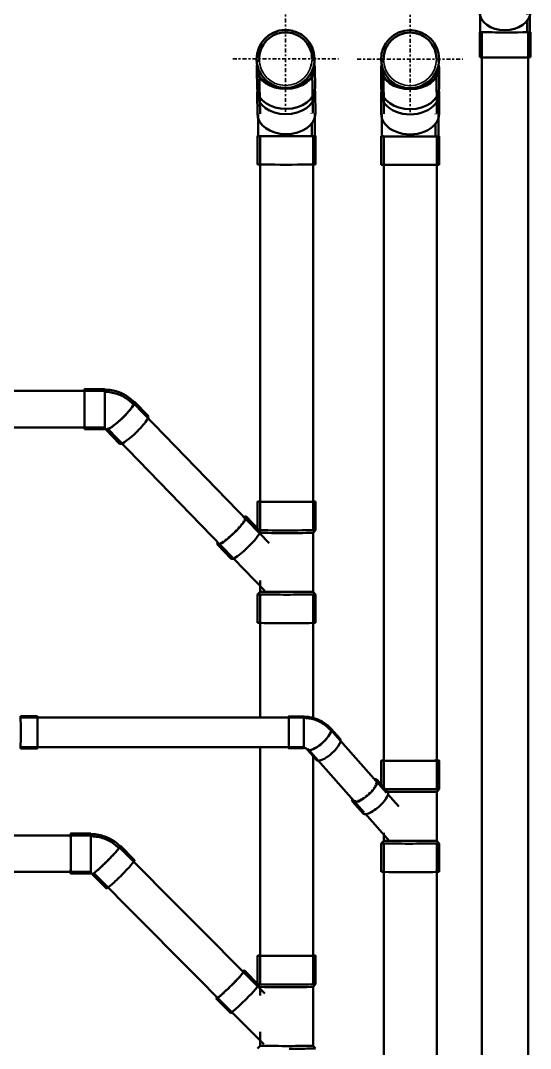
# Model space of a CAD drawing. Header units: millimetres. Extents: x -108050 to 96605, y 58136 to 140997.
# Drawn here: x 17185 to 18728, y 117904 to 121011 of the extents above; entities that cross this region are included whole.
import ezdxf

# ---------------------------------------------------------------- set-up
doc = ezdxf.new("R2010")
doc.units = ezdxf.units.MM
doc.linetypes.add('Center', pattern=[29.999999, 12, -6, 6, -6])
doc.layers.add('P-PIPE', color=3, linetype='Continuous', lineweight=50)
doc.layers.add('P-PIPE-CNTR', color=3, linetype='Center', lineweight=35)

# ---------------------------------------------------------------- blocks, each defined once
blk = doc.blocks.new('DSC_uPVC_Elbow_TienPhong - Standard-2073792-HẦM')
at = {"layer": 'P-PIPE'}
for p, q in [((17439.7, 119896.9), (17378.7, 119896.9)), ((17571.4, 119816), (17529.6, 119859.1)), ((17378.7, 119776.3), (17439.7, 119776.3)), ((17443.1, 119775), (17485, 119732))]:
    blk.add_line(p, q, dxfattribs=at)
at = {"layer": 'P-PIPE', "flags": 128}
for points in [[(17528.6, 119858.2), (17525.1, 119861.6), (17521.5, 119864.9), (17517.7, 119868.1), (17513.9, 119871.1), (17509.9, 119873.9), (17505.8, 119876.6), (17501.6, 119879.1), (17497.3, 119881.5), (17493, 119883.6), (17488.5, 119885.6), (17484, 119887.5), (17479.4, 119889.1), (17474.7, 119890.6), (17470, 119891.8), (17465.3, 119892.9), (17460.5, 119893.8), (17455.7, 119894.6), (17450.8, 119895.1), (17446, 119895.4), (17441.1, 119895.6), (17439.7, 119895.6)], [(17523.9, 119853.6), (17520.6, 119856.8), (17517.1, 119860), (17513.6, 119862.9), (17509.9, 119865.8), (17506.2, 119868.5), (17502.3, 119871), (17498.3, 119873.4), (17494.3, 119875.6), (17490.1, 119877.7), (17485.9, 119879.5), (17481.6, 119881.3), (17477.3, 119882.8), (17472.9, 119884.2), (17468.4, 119885.4), (17463.9, 119886.4), (17459.4, 119887.3), (17454.8, 119888), (17450.2, 119888.5), (17445.6, 119888.8), (17441, 119888.9), (17439.7, 119889)], [(17439.7, 119777.6), (17440, 119777.6), (17440.2, 119777.6), (17440.5, 119777.6), (17440.8, 119777.5), (17441, 119777.5), (17441.3, 119777.4), (17441.6, 119777.4), (17441.8, 119777.3), (17442, 119777.2), (17442.3, 119777.1), (17442.5, 119777), (17442.7, 119776.9), (17442.9, 119776.8), (17443.1, 119776.7), (17443.3, 119776.6), (17443.4, 119776.5), (17443.6, 119776.4), (17443.7, 119776.2), (17443.9, 119776.1), (17444, 119776), (17444, 119776)]]:
    blk.add_lwpolyline(points, dxfattribs=at)
at = {"layer": 'P-PIPE'}
for centre, major_axis, ratio, start_param, end_param in [((17378.7, 119836.6), (0, 60.3), 0.01, 4.482598, 6.686617), ((17378.7, 119836.6), (0, 55), 0.01, 6.053394, 6.283185), ((17439.7, 119836.6), (0, 60.3), 0.01, 4.482598, 6.315193), ((17378.7, 119836.6), (0, 55), 0.01, 5.791595, 5.90658), ((17378.7, 119836.6), (0, 55), 0.01, 5.500924, 5.644781), ((17378.7, 119836.6), (0, 55), 0.01, 5.237773, 5.382982), ((17486.3, 119817.1), (43.2, 42), 0.172083, 4.559991, 6.525411), ((17378.7, 119836.6), (0, 55), 0.01, 4.974915, 5.121182), ((17378.7, 119836.6), (0, 55), 0.01, 4.744397, 4.859383), ((17378.7, 119836.6), (0, 55), 0.01, 4.482598, 4.597583), ((17486.3, 119817.1), (42.3, 41.1), 0.172083, 3.141593, 6.130788), ((17486.3, 119817.1), (42.3, 41.1), 0.172083, 6.130788, 6.479854), ((17378.7, 119836.6), (0, 60.3), 0.01, 3.173601, 4.482598), ((17378.7, 119836.6), (0, 55), 0.01, 3.958999, 4.073985), ((17378.7, 119836.6), (0, 55), 0.01, 4.220798, 4.335784), ((17439.7, 119836.6), (0, 60.3), 0.01, 3.173601, 4.482598), ((17486.3, 119817.1), (43.2, 42), 0.172083, 2.989195, 4.559991), ((17528.2, 119774), (43.2, 42), 0.172083, 4.559991, 6.392587), ((17378.7, 119836.6), (0, 60.3), 0.01, 2.736736, 3.141593), ((17378.7, 119836.6), (0, 55), 0.01, 3.4354, 3.550386), ((17378.7, 119836.6), (0, 55), 0.01, 3.6972, 3.812185), ((17528.2, 119774), (43.2, 42), 0.172083, 3.141593, 4.559991)]:
    blk.add_ellipse(centre, major_axis=major_axis, ratio=ratio, start_param=start_param, end_param=end_param, dxfattribs=at)
blk = doc.blocks.new('DSC_uPVC_Elbow_TienPhong - Standard-2073794-HẦM')
at = {"layer": 'P-PIPE'}
for p, q in [((17397.7, 118553.3), (17336.7, 118553.3)), ((17530.5, 118472.9), (17487.5, 118516)), ((17336.7, 118432.7), (17397.7, 118432.7)), ((17402.1, 118430.9), (17445, 118387.8))]:
    blk.add_line(p, q, dxfattribs=at)
at = {"layer": 'P-PIPE', "flags": 128}
for points in [[(17486.6, 118515.1), (17483, 118518.5), (17479.2, 118521.9), (17475.3, 118525.1), (17471.3, 118528.1), (17467.2, 118530.9), (17463, 118533.6), (17458.7, 118536.2), (17454.2, 118538.5), (17449.7, 118540.7), (17445.1, 118542.6), (17440.5, 118544.4), (17435.7, 118546.1), (17430.9, 118547.5), (17426, 118548.7), (17421.1, 118549.7), (17416.2, 118550.6), (17411.2, 118551.2), (17406.3, 118551.7), (17401.2, 118551.9), (17397.7, 118552)], [(17481.9, 118510.4), (17478.5, 118513.7), (17474.9, 118516.8), (17471.2, 118519.9), (17467.5, 118522.7), (17463.6, 118525.4), (17459.6, 118528), (17455.5, 118530.4), (17451.3, 118532.6), (17447, 118534.6), (17442.6, 118536.5), (17438.2, 118538.2), (17433.7, 118539.7), (17429.2, 118541.1), (17424.6, 118542.3), (17419.9, 118543.2), (17415.2, 118544), (17410.5, 118544.6), (17405.8, 118545.1), (17401.1, 118545.3), (17397.7, 118545.3)], [(17397.7, 118434), (17398, 118434), (17398.3, 118434), (17398.6, 118434), (17398.9, 118433.9), (17399.2, 118433.9), (17399.5, 118433.8), (17399.8, 118433.7), (17400.1, 118433.6), (17400.4, 118433.5), (17400.6, 118433.4), (17400.9, 118433.3), (17401.2, 118433.2), (17401.5, 118433), (17401.7, 118432.9), (17402, 118432.7), (17402.2, 118432.5), (17402.4, 118432.3), (17402.7, 118432.2), (17402.9, 118432), (17403, 118431.8)]]:
    blk.add_lwpolyline(points, dxfattribs=at)
at = {"layer": 'P-PIPE'}
for centre, major_axis, ratio, start_param, end_param in [((17336.7, 118493), (0, 60.3), 0.01, 4.627505, 6.702478), ((17336.7, 118493), (0, 55), 0.01, 6.055569, 6.283185), ((17336.7, 118493), (0, 55), 0.01, 5.847827, 5.936502), ((17336.7, 118493), (0, 55), 0.01, 5.586028, 5.674703), ((17336.7, 118493), (0, 55), 0.01, 5.324228, 5.455621), ((17397.7, 118493), (0, 60.3), 0.01, 4.627505, 6.283185), ((17336.7, 118493), (0, 55), 0.01, 5.062429, 5.193822), ((17336.7, 118493), (0, 55), 0.01, 4.800629, 4.932022), ((17444.8, 118473.4), (41.8, 41.6), 0.067183, 4.485047, 6.230376), ((17444.8, 118473.4), (42.7, 42.6), 0.067183, 4.65958, 6.492176), ((17336.7, 118493), (0, 60.3), 0.01, 2.730896, 4.627505), ((17336.7, 118493), (0, 55), 0.01, 4.103906, 4.146624), ((17336.7, 118493), (0, 55), 0.01, 4.627505, 4.670223), ((17336.7, 118493), (0, 55), 0.01, 4.53883, 4.627505), ((17336.7, 118493), (0, 55), 0.01, 4.277031, 4.408423), ((17397.7, 118493), (0, 60.3), 0.01, 3.056709, 4.627505), ((17444.8, 118473.4), (42.7, 42.6), 0.067183, 2.976516, 4.65958), ((17487.8, 118430.3), (42.7, 42.6), 0.067183, 4.65958, 6.283185), ((17336.7, 118493), (0, 55), 0.01, 3.141593, 3.318508), ((17336.7, 118493), (0, 55), 0.01, 3.491632, 3.653337), ((17336.7, 118493), (0, 55), 0.01, 3.753432, 3.884825), ((17336.7, 118493), (0, 55), 0.01, 4.015231, 4.091421), ((17444.8, 118473.4), (41.8, 41.6), 0.067183, 3.088783, 4.477466), ((17487.8, 118430.3), (42.7, 42.6), 0.067183, 3.088783, 4.65958)]:
    blk.add_ellipse(centre, major_axis=major_axis, ratio=ratio, start_param=start_param, end_param=end_param, dxfattribs=at)
blk = doc.blocks.new('DSC_uPVC_Elbow_TienPhong - Standard-2073796-HẦM')
at = {"layer": 'P-PIPE'}
for p, q in [((18041.7, 118907.6), (17996.7, 118907.6)), ((18152.1, 118839.7), (18124, 118871.4)), ((17996.7, 118811.6), (18041.7, 118811.6)), ((18052.2, 118807.7), (18080.3, 118775.9))]:
    blk.add_line(p, q, dxfattribs=at)
at = {"layer": 'P-PIPE', "flags": 128}
for points in [[(18123.4, 118870.9), (18120.6, 118874), (18117.6, 118876.9), (18114.6, 118879.7), (18111.4, 118882.4), (18108.1, 118885), (18104.8, 118887.4), (18101.3, 118889.7), (18097.8, 118891.9), (18094.2, 118893.9), (18090.5, 118895.8), (18086.7, 118897.5), (18082.9, 118899.1), (18079.1, 118900.5), (18075.2, 118901.8), (18071.2, 118903), (18067.2, 118904), (18063.2, 118904.8), (18059.2, 118905.5), (18055.1, 118906.1), (18051, 118906.5), (18046.9, 118906.8), (18042.8, 118906.9), (18041.7, 118906.9)], [(18120.6, 118868.4), (18117.9, 118871.4), (18115, 118874.2), (18112.1, 118876.9), (18109, 118879.5), (18105.9, 118882), (18102.6, 118884.3), (18099.3, 118886.6), (18095.9, 118888.6), (18092.4, 118890.6), (18088.8, 118892.4), (18085.2, 118894.1), (18081.5, 118895.6), (18077.8, 118897), (18074, 118898.2), (18070.2, 118899.4), (18066.4, 118900.3), (18062.5, 118901.2), (18058.6, 118901.8), (18054.6, 118902.4), (18050.7, 118902.8), (18046.7, 118903), (18042.8, 118903.1), (18041.7, 118903.1)], [(18041.7, 118812.4), (18042.4, 118812.4), (18043.1, 118812.4), (18043.7, 118812.3), (18044.4, 118812.2), (18045, 118812.1), (18045.7, 118812), (18046.3, 118811.8), (18046.9, 118811.7), (18047.5, 118811.5), (18048, 118811.3), (18048.6, 118811), (18049.1, 118810.8), (18049.6, 118810.6), (18050, 118810.3), (18050.4, 118810.1), (18050.8, 118809.8), (18051.2, 118809.5), (18051.6, 118809.3), (18051.9, 118809), (18052.2, 118808.8), (18052.4, 118808.5), (18052.7, 118808.2), (18052.7, 118808.2)]]:
    blk.add_lwpolyline(points, dxfattribs=at)
at = {"layer": 'P-PIPE'}
for centre, major_axis, ratio, start_param, end_param in [((17996.7, 118859.6), (0, 48), 0.01, 4.279116, 6.635311), ((17996.7, 118859.6), (0, 45), 0.01, 5.771946, 5.849913), ((18041.7, 118859.6), (0, 48), 0.01, 4.279116, 6.373511), ((17996.7, 118859.6), (0, 45), 0.01, 5.588113, 5.674078), ((18088.1, 118839.5), (35.3, 31.4), 0.332606, 3.215349, 6.007876), ((18088.1, 118839.5), (35.9, 31.9), 0.332606, 4.43708, 6.444565), ((18088.1, 118839.5), (35.3, 31.4), 0.332606, 6.007876, 6.356942), ((17996.7, 118859.6), (0, 48), 0.01, 2.803353, 4.279116), ((18041.7, 118859.6), (0, 48), 0.01, 3.493718, 4.279116), ((18116.2, 118807.8), (35.9, 31.9), 0.332606, 4.43708, 6.269676), ((17996.7, 118859.6), (0, 45), 0.01, 3.141593, 3.231919), ((17996.7, 118859.6), (0, 45), 0.01, 3.493718, 3.579683), ((18041.7, 118859.6), (0, 48), 0.01, 3.141593, 3.369404), ((18088.1, 118839.5), (35.9, 31.9), 0.332606, 3.128083, 4.43708), ((18116.2, 118807.8), (35.9, 31.9), 0.332606, 3.128083, 4.43708)]:
    blk.add_ellipse(centre, major_axis=major_axis, ratio=ratio, start_param=start_param, end_param=end_param, dxfattribs=at)
blk = doc.blocks.new('DSC_uPVC_Elbow_TienPhong - Standard-2073800-HẦM')
at = {"layer": 'P-PIPE'}
for p, q in [((18573.3, 121089), (18574.2, 121035.6)), ((18727.6, 121038), (18726.7, 121091.4)), ((18574.5, 120976.5), (18574.5, 120900.5)), ((18727.9, 120900.5), (18727.9, 120976.5))]:
    blk.add_line(p, q, dxfattribs=at)
at = {"layer": 'P-PIPE', "flags": 128}
for points in [[(18575.8, 121035.6), (18575.9, 121033.2), (18575.9, 121030.7), (18575.9, 121028.2), (18576, 121025.5), (18576, 121022.8), (18576, 121019.9), (18576.1, 121017), (18576.1, 121014.1), (18576.1, 121011), (18576.1, 121007.9), (18576.1, 121004.8), (18576.2, 121001.6), (18576.2, 120998.3), (18576.2, 120995.1), (18576.2, 120991.7), (18576.2, 120988.4), (18576.2, 120985), (18576.2, 120981.7), (18576.2, 120978.3), (18576.2, 120976.5)], [(18717.5, 121037.8), (18717.5, 121035.3), (18717.6, 121032.6), (18717.6, 121029.9)], [(18717.8, 121012), (18717.8, 121008.8), (18717.8, 121005.6), (18717.8, 121002.3), (18717.9, 120998.9), (18717.9, 120995.5), (18717.9, 120992.1), (18717.9, 120988.7), (18717.9, 120985.3), (18717.9, 120981.8), (18717.9, 120978.3), (18717.9, 120976.5)], [(18725.9, 121037.9), (18725.9, 121035.4), (18726, 121032.7), (18726, 121030), (18726, 121027.2), (18726, 121024.3), (18726.1, 121021.3), (18726.1, 121018.3), (18726.1, 121015.2), (18726.2, 121012.1), (18726.2, 121008.9), (18726.2, 121005.6), (18726.2, 121002.3), (18726.2, 120999), (18726.2, 120995.6), (18726.3, 120992.2), (18726.3, 120988.7), (18726.3, 120985.3), (18726.3, 120981.8), (18726.3, 120978.3), (18726.3, 120976.5)]]:
    blk.add_lwpolyline(points, dxfattribs=at)
at = {"layer": 'P-PIPE'}
for centre, major_axis, ratio, start_param, end_param in [((18650, 121090.2), (76.7, 1.2), 0.710591, 3.119451, 6.261043), ((18650, 121090.2), (76.7, 1.2), 0.710591, 3.025822, 3.119451), ((18650, 121090.2), (76.7, 1.2), 0.710591, 6.261043, 6.417178), ((18650.9, 121036.8), (76.7, 1.2), 0.710591, 3.119451, 6.261043), ((18650.9, 121036.8), (76.7, 1.2), 0.710591, 6.261043, 6.283185), ((18651.2, 120976.5), (76.7, 0), 0.01, 3.126013, 6.267606), ((18651.2, 120976.5), (76.7, 0), 0.01, 2.97596, 3.126013), ((18651.2, 120976.5), (75, 0), 0.01, 3.141593, 3.518712), ((18651.2, 120976.5), (75, 0), 0.01, 5.874907, 6.267606), ((18651.2, 120976.5), (76.7, 0), 0.01, 0, 0.179384), ((18651.2, 120900.5), (76.7, 0), 0.01, 3.126013, 6.267606)]:
    blk.add_ellipse(centre, major_axis=major_axis, ratio=ratio, start_param=start_param, end_param=end_param, dxfattribs=at)
blk = doc.blocks.new('DSC_uPVC_Elbow_TienPhong - Standard-2073801-HẦM')
at = {"layer": 'P-PIPE'}
for p, q in [((18276.4, 120789.8), (18276.6, 120729.3)), ((18452, 120730), (18451.8, 120790.5)), ((18440.5, 120729.9), (18440.5, 120728.7)), ((18276.8, 120661.7), (18276.8, 120575.7)), ((18452.2, 120575.7), (18452.2, 120661.7))]:
    blk.add_line(p, q, dxfattribs=at)
at = {"layer": 'P-PIPE', "flags": 128}
for points in [[(18278.6, 120729.3), (18278.6, 120726.5), (18278.6, 120723.7), (18278.6, 120720.7), (18278.6, 120717.6), (18278.6, 120714.5), (18278.6, 120711.2), (18278.6, 120707.9), (18278.6, 120704.5), (18278.6, 120701), (18278.7, 120697.5), (18278.7, 120693.9), (18278.7, 120690.3), (18278.7, 120686.6), (18278.7, 120682.8), (18278.7, 120679), (18278.7, 120675.2), (18278.7, 120671.4), (18278.7, 120667.6), (18278.7, 120663.7), (18278.7, 120661.7)], [(18450.1, 120730), (18450.1, 120727.2), (18450.1, 120724.3), (18450.1, 120721.2), (18450.2, 120718.1), (18450.2, 120714.9), (18450.2, 120711.7), (18450.2, 120708.3), (18450.2, 120704.9), (18450.2, 120701.4), (18450.2, 120697.8), (18450.2, 120694.2), (18450.2, 120690.5), (18450.2, 120686.7), (18450.2, 120683), (18450.2, 120679.2), (18450.2, 120675.3), (18450.2, 120671.5), (18450.2, 120667.6), (18450.2, 120663.7), (18450.2, 120661.7)], [(18440.6, 120699.2), (18440.6, 120697.8), (18440.6, 120694.1), (18440.6, 120690.5), (18440.6, 120686.7), (18440.6, 120683), (18440.6, 120679.2), (18440.6, 120675.3), (18440.6, 120671.5), (18440.6, 120667.6), (18440.6, 120663.7), (18440.6, 120661.7)]]:
    blk.add_lwpolyline(points, dxfattribs=at)
at = {"layer": 'P-PIPE'}
for centre, major_axis, ratio, start_param, end_param in [((18364.1, 120790.1), (87.7, 0.4), 0.71063, 3.013199, 3.135875), ((18364.1, 120790.1), (87.7, 0.4), 0.71063, 6.277468, 6.412722), ((18364.1, 120790.1), (87.7, 0.4), 0.71063, 3.135875, 6.277468), ((18364.3, 120729.6), (87.7, 0.4), 0.71063, 3.135875, 6.277468), ((18364.5, 120661.7), (87.7, 0), 0.01, 3.13757, 6.279162), ((18364.5, 120661.7), (-87.7, 0), 0.01, 6.086299, 6.279162), ((18364.5, 120661.7), (85.8, 0), 0.01, 3.229969, 3.599569), ((18364.5, 120661.7), (85.8, 0), 0.01, 6.001963, 6.186763), ((18364.5, 120661.7), (87.7, 0), 0.01, 0, 0.207386), ((18364.5, 120575.7), (-87.7, 0), 0.01, 6.279162, 9.420755)]:
    blk.add_ellipse(centre, major_axis=major_axis, ratio=ratio, start_param=start_param, end_param=end_param, dxfattribs=at)
blk = doc.blocks.new('DSC_uPVC_Elbow_TienPhong - Standard-V201-HẦM')
at = {"layer": 'P-PIPE'}
for p, q in [((18276.1, 120866.1), (18276.3, 120805.6)), ((18451.7, 120806.3), (18451.5, 120866.8))]:
    blk.add_line(p, q, dxfattribs=at)
at = {"layer": 'P-PIPE', "flags": 128}
for points in [[(18277.9, 120885.7), (18277.9, 120887.2), (18277.9, 120888.6), (18277.9, 120889.8), (18277.9, 120890.9), (18277.9, 120891.8), (18277.9, 120892.6), (18277.9, 120893.2), (18277.9, 120893.7), (18277.9, 120894), (18277.9, 120894.1)], [(18449.5, 120894.7), (18449.5, 120894.5), (18449.5, 120894.1), (18449.5, 120893.6), (18449.5, 120892.9), (18449.5, 120892), (18449.5, 120891.1), (18449.5, 120889.9), (18449.5, 120888.6), (18449.5, 120887.2)], [(18278, 120866.1), (18278, 120868.8), (18278, 120871.3), (18278, 120873.8), (18278, 120876.1), (18278, 120878.3), (18278, 120879.5)], [(18449.5, 120880), (18449.5, 120877.9), (18449.5, 120875.7), (18449.5, 120873.3), (18449.6, 120870.8), (18449.6, 120868.2), (18449.6, 120866.8)]]:
    blk.add_lwpolyline(points, dxfattribs=at)
at = {"layer": 'P-PIPE'}
for centre, radius, start, end in [((18363.7, 120894.5), 87.7, 0.2294, 180.2294), ((18363.7, 120894.5), 87.7, 75.2294, 90.2294), ((18363.7, 120895.1), 80, 0.2294, 180.2294), ((18363.7, 120894.5), 87.7, 180.2294, 0.2294), ((18363.7, 120894.5), 87.7, 255.2294, 270.2294)]:
    blk.add_arc(centre, radius, start, end, dxfattribs=at)
for centre, major_axis, start_param, end_param in [((18363.8, 120866.4), (87.7, 0.4), 2.959259, 3.141566), ((18363.8, 120866.4), (87.7, 0.4), 3.141593, 6.283158), ((18363.8, 120866.4), (85.8, 0.3), 3.078805, 4.712362), ((18363.8, 120866.4), (85.8, 0.3), 4.712362, 6.337051), ((18363.8, 120866.4), (87.7, 0.4), 0, 0.17597), ((18364, 120805.9), (87.7, 0.4), 3.141593, 6.283158)]:
    blk.add_ellipse(centre, major_axis=major_axis, ratio=0.71063, start_param=start_param, end_param=end_param, dxfattribs=at)
blk = doc.blocks.new('DSC_uPVC_Elbow_TienPhong - Standard-2073802-HẦM')
at = {"layer": 'P-PIPE'}
for p, q in [((17901.1, 120789.6), (17902.1, 120729.1)), ((18077.5, 120731.9), (18076.5, 120792.4)), ((18065.9, 120731.7), (18066, 120730.2)), ((17902.5, 120662.6), (17902.5, 120576.6)), ((18077.9, 120576.6), (18077.9, 120662.6))]:
    blk.add_line(p, q, dxfattribs=at)
at = {"layer": 'P-PIPE', "flags": 128}
for points in [[(18075.6, 120731.9), (18075.6, 120729), (18075.6, 120726), (18075.7, 120722.9), (18075.7, 120719.7), (18075.8, 120716.5), (18075.8, 120713.1), (18075.8, 120709.7), (18075.9, 120706.2), (18075.9, 120702.7), (18075.9, 120699.1), (18075.9, 120695.4), (18075.9, 120691.7), (18076, 120687.9), (18076, 120684.1), (18076, 120680.2), (18076, 120676.4), (18076, 120672.5), (18076, 120668.5), (18076, 120664.6), (18076, 120662.6)], [(17904, 120729.1), (17904.1, 120726.4), (17904.1, 120723.6), (17904.1, 120720.8), (17904.2, 120717.8), (17904.2, 120714.7), (17904.2, 120711.5), (17904.3, 120708.2), (17904.3, 120704.9), (17904.3, 120701.4), (17904.4, 120698), (17904.4, 120694.4), (17904.4, 120690.8), (17904.4, 120687.2), (17904.4, 120683.5), (17904.4, 120679.7), (17904.5, 120676), (17904.5, 120672.2), (17904.5, 120668.4), (17904.5, 120664.6), (17904.5, 120662.6)], [(18066.3, 120701), (18066.3, 120699), (18066.3, 120695.3), (18066.3, 120691.6), (18066.3, 120687.8), (18066.4, 120684), (18066.4, 120680.2), (18066.4, 120676.3), (18066.4, 120672.4), (18066.4, 120668.5), (18066.4, 120664.6), (18066.4, 120662.6)]]:
    blk.add_lwpolyline(points, dxfattribs=at)
at = {"layer": 'P-PIPE'}
for centre, major_axis, ratio, start_param, end_param in [((17988.8, 120791), (87.7, 1.4), 0.710588, 3.012019, 3.118748), ((17988.8, 120791), (87.7, 1.4), 0.710588, 6.26034, 6.416955), ((17988.8, 120791), (87.7, 1.4), 0.710588, 3.118748, 6.26034), ((17989.8, 120730.5), (87.7, 1.4), 0.710588, 3.118748, 6.26034), ((17989.8, 120730.5), (87.7, 1.4), 0.710588, 6.26034, 6.283185), ((17990.2, 120662.6), (87.7, 0), 0.01, 3.125519, 6.267111), ((17990.2, 120662.6), (87.7, 0), 0.01, 2.955989, 3.125519), ((17990.2, 120662.6), (85.8, 0), 0.01, 3.217918, 3.587518), ((17990.2, 120662.6), (85.8, 0), 0.01, 5.989912, 6.174712), ((17990.2, 120662.6), (87.7, 0), 0.01, 0, 0.227489), ((17990.2, 120576.6), (87.7, 0), 0.01, 3.125519, 6.267111)]:
    blk.add_ellipse(centre, major_axis=major_axis, ratio=ratio, start_param=start_param, end_param=end_param, dxfattribs=at)
blk = doc.blocks.new('DSC_uPVC_Elbow_TienPhong - Standard-V202-HẦM')
at = {"layer": 'P-PIPE'}
for p, q in [((17899.9, 120865.9), (17900.9, 120805.4)), ((18076.3, 120808.2), (18075.3, 120868.7))]:
    blk.add_line(p, q, dxfattribs=at)
at = {"layer": 'P-PIPE', "flags": 128}
for points in [[(17901.4, 120897.4), (17901.5, 120900.8), (17901.8, 120904.2), (17902.3, 120907.6), (17902.8, 120911), (17903.5, 120914.4), (17904.3, 120917.7), (17905.3, 120921), (17906.4, 120924.3), (17907.6, 120927.5), (17909, 120930.6), (17910.4, 120933.7)], [(18062.1, 120937), (18063.7, 120933.9), (18065.2, 120930.9), (18066.6, 120927.7), (18067.8, 120924.5), (18068.9, 120921.3), (18069.9, 120918), (18070.7, 120914.6), (18071.4, 120911.3), (18072, 120907.9), (18072.4, 120904.5), (18072.7, 120901.1), (18072.9, 120897.6)], [(17901.5, 120885.5), (17901.5, 120887), (17901.5, 120888.4), (17901.4, 120889.6), (17901.4, 120890.7), (17901.4, 120891.6), (17901.4, 120892.4), (17901.4, 120893), (17901.4, 120893.5), (17901.4, 120893.8), (17901.4, 120893.9)], [(18072.9, 120896.6), (18072.9, 120896.4), (18072.9, 120896), (18072.9, 120895.5), (18072.9, 120894.8), (18072.9, 120893.9), (18073, 120892.9), (18073, 120891.8), (18073, 120890.5), (18073, 120889.1)], [(17901.8, 120865.9), (17901.8, 120868.6), (17901.7, 120871.2), (17901.7, 120873.6), (17901.7, 120875.9), (17901.6, 120878.1), (17901.6, 120879.4)], [(18073.1, 120881.9), (18073.2, 120879.8), (18073.2, 120877.6), (18073.3, 120875.2), (18073.3, 120872.7), (18073.3, 120870.1), (18073.4, 120868.7)]]:
    blk.add_lwpolyline(points, dxfattribs=at)
at = {"layer": 'P-PIPE'}
for centre, radius, start, end in [((17987.1, 120895.3), 87.7, 0.9221, 180.9221), ((17987.1, 120895.3), 87.7, 75.9221, 90.9221), ((17987.1, 120895.9), 80, 14.801, 178.0121), ((17987.1, 120895.3), 87.7, 180.9221, 0.9221), ((17987.1, 120895.9), 80, 180.9221, 186.3778), ((17987.1, 120895.9), 80, 0.9221, 9.5496), ((17987.1, 120895.9), 80, 345.9221, 347.9152), ((17987.1, 120895.3), 87.7, 255.9221, 270.9221)]:
    blk.add_arc(centre, radius, start, end, dxfattribs=at)
for centre, major_axis, start_param, end_param in [((17987.6, 120867.3), (87.7, 1.4), 2.959229, 3.141593), ((17987.6, 120867.3), (87.7, 1.4), 3.141621, 6.283185), ((17987.6, 120867.3), (85.8, 1.4), 3.078746, 4.712417), ((17987.6, 120867.3), (85.8, 1.4), 4.712417, 6.337022), ((17987.6, 120867.3), (87.7, 1.4), 0.000028, 0.175955), ((17988.6, 120806.8), (87.7, 1.4), 3.141621, 6.283185)]:
    blk.add_ellipse(centre, major_axis=major_axis, ratio=0.710588, start_param=start_param, end_param=end_param, dxfattribs=at)

msp = doc.modelspace()

# ---------------------------------------------------------------- linework, layer by layer
at = {"layer": 'P-PIPE'}
for p, q in [((18581.2, 120976.5), (18581.2, 116779.4)), ((18721.2, 116779.4), (18721.2, 120976.5)), ((17907.7, 120860), (17909.8, 120729.2)), ((18069.8, 120731.8), (18067.7, 120862.6)), ((18283.8, 120860.1), (18284.3, 120729.3)), ((18444.3, 120730), (18443.8, 120860.7)), ((17910.2, 120662.6), (17910.2, 119471)), ((18070.2, 119471), (18070.2, 120662.6)), ((18284.5, 120661.7), (18284.5, 118692.2)), ((18444.5, 118688.2), (18444.5, 120661.7)), ((17439.7, 119891.6), (16987, 119891.6)), ((17905.5, 119464.9), (17525.8, 119855.4)), ((16987, 119781.6), (17439.7, 119781.6)), ((17446.9, 119778.7), (17826.6, 119388.2)), ((17902.5, 119557), (17902.5, 119471)), ((18077.9, 119471), (18077.9, 119557)), ((17909.3, 119468.6), (17867.4, 119511.6)), ((17902.5, 119471), (17910.2, 119462.8)), ((17937.8, 119431.6), (17909.5, 119460.8)), ((17910, 119459.2), (17909.9, 119466.8)), ((17910.2, 119462.8), (17910.2, 119455.2)), ((18070.2, 119462.8), (18077.9, 119471)), ((18070.2, 119284.8), (18070.2, 119462.8)), ((17781, 119427.6), (17822.8, 119384.5)), ((17824.6, 119383.8), (17832.2, 119383.5)), ((17830.6, 119384.1), (17924.6, 119287.4)), ((17910.2, 119318.1), (17910.2, 119284.8)), ((17910.2, 119284.8), (17902.5, 119276.6)), ((17902.5, 119276.6), (17902.5, 119190.6)), ((17910.2, 119276.6), (17910.2, 118904.6)), ((18077.9, 119276.6), (18070.2, 119284.8)), ((18070.2, 118902.9), (18070.2, 119276.6)), ((18077.9, 119190.6), (18077.9, 119276.6)), ((17236.3, 118908.9), (17185.3, 118908.9)), ((18041.7, 118904.6), (17185.3, 118904.6)), ((18292.5, 118677), (18121.7, 118869.4)), ((17185.3, 118814.6), (18041.7, 118814.6)), ((17185.3, 118810.3), (17236.3, 118810.3)), ((17910.2, 118814.6), (17910.2, 118098.2)), ((18054.4, 118809.7), (18225.1, 118617.2)), ((18070.2, 118098.2), (18070.2, 118787.3)), ((18276.8, 118774.2), (18276.8, 118700.9)), ((18452.2, 118688.2), (18452.2, 118774.2)), ((18295.7, 118679.8), (18263.8, 118715.8)), ((18444.5, 118680), (18452.2, 118688.2)), ((18444.5, 118532), (18444.5, 118680)), ((18190, 118650.4), (18221.9, 118614.4)), ((18329.5, 118635.2), (18295.5, 118673.6)), ((18296.9, 118668.5), (18297.2, 118674.3)), ((18227.3, 118612.2), (18233, 118611.8)), ((18228.2, 118613.9), (18302, 118530.6)), ((18284.5, 118555.8), (18284.5, 118532)), ((17397.7, 118548), (15373.3, 118548)), ((18284.5, 118532), (18276.8, 118523.8)), ((18452.2, 118523.8), (18444.5, 118532)), ((17901.9, 118092.6), (17483.8, 118512.3)), ((18276.8, 118523.8), (18276.8, 118437.8)), ((18284.5, 118523.8), (18284.5, 116240.7)), ((18444.5, 116240.7), (18444.5, 118523.8)), ((18452.2, 118437.8), (18452.2, 118523.8)), ((15373.3, 118438), (17397.7, 118438)), ((17405.8, 118434.6), (17824, 118015)), ((17902.5, 118184.2), (17902.5, 118098.2)), ((18077.9, 118098.2), (18077.9, 118184.2)), ((17905.6, 118096.4), (17862.7, 118139.5)), ((17902.5, 118098.2), (17910.2, 118090)), ((17906, 118088.3), (17905.7, 118096.1)), ((17910.2, 118090), (17910.2, 118064)), ((18070.2, 118090), (18077.9, 118098.2)), ((18070.2, 117912), (18070.2, 118090)), ((17924.8, 118069.6), (17906, 118088.5)), ((17777.2, 118054.4), (17820.2, 118011.3)), ((17820.5, 118011.2), (17828.3, 118010.8)), ((17828, 118010.9), (17921.8, 117916.8)), ((17910.2, 117953.6), (17910.2, 117912)), ((17910.2, 117912), (17902.5, 117903.8)), ((18077.9, 117903.8), (18070.2, 117912))]:
    msp.add_line(p, q, dxfattribs=at)
at = {"layer": 'P-PIPE', "lineweight": 35}
for centre, start, end in [((17987.2, 120895.3), 0, 180), ((18363.6, 120894.5), 0, 180), ((17987.2, 120895.3), 180, 0), ((18363.6, 120894.5), 180, 0)]:
    msp.add_arc(centre, 80, start, end, dxfattribs=at)
at = {"layer": 'P-PIPE'}
for centre, major_axis, ratio, start_param, end_param in [((17990.2, 119557), (87.7, 0), 0.01, 2.738676, 4.948204), ((17990.2, 119557), (80, 0), 0.01, 3.141593, 3.377408), ((17990.2, 119557), (80, 0), 0.01, 3.521226, 3.639207), ((17990.2, 119557), (80, 0), 0.01, 3.783026, 3.901007), ((17990.2, 119557), (80, 0), 0.01, 4.044825, 4.162806), ((17990.2, 119557), (80, 0), 0.01, 4.306624, 4.424606), ((17990.2, 119557), (80, 0), 0.01, 4.568424, 4.686405), ((17990.2, 119557), (80, 0), 0.01, 4.830223, 4.948204), ((17990.2, 119557), (87.7, 0), 0.01, 4.948204, 6.257201), ((17990.2, 119557), (80, 0), 0.01, 5.092022, 5.210004), ((17990.2, 119557), (80, 0), 0.01, 5.353822, 5.471803), ((17990.2, 119557), (80, 0), 0.01, 5.615621, 5.733603), ((17990.2, 119557), (80, 0), 0.01, 5.877421, 5.995402), ((17990.2, 119557), (80, 0), 0.01, 6.13922, 6.257201), ((17990.2, 119557), (87.7, 0), 0.01, 0, 0.40398), ((17824.2, 119469.6), (43.2, 42), 0.172083, 4.873814, 6.705238), ((17824.2, 119469.6), (39.4, 38.3), 0.172083, 5.316455, 5.447887), ((17824.2, 119469.6), (39.4, 38.3), 0.172083, 5.578255, 5.709686), ((17824.2, 119469.6), (39.4, 38.3), 0.172083, 5.840054, 5.921012), ((17824.2, 119469.6), (39.4, 38.3), 0.172083, 6.055753, 6.283185), ((17824.2, 119469.6), (43.2, 42), 0.172083, 2.722835, 4.873814), ((17824.2, 119469.6), (39.4, 38.3), 0.172083, 4.531057, 4.662489), ((17824.2, 119469.6), (39.4, 38.3), 0.172083, 4.792857, 4.873814), ((17824.2, 119469.6), (39.4, 38.3), 0.172083, 4.873814, 4.924288), ((17824.2, 119469.6), (39.4, 38.3), 0.172083, 5.054656, 5.186088), ((17866.1, 119426.5), (43.2, 42), 0.172083, 4.873814, 6.283185), ((17990.2, 119471), (87.7, 0), 0.01, 3.43376, 4.948204), ((17990.2, 119462.8), (80, 0), 0.01, 3.115609, 3.377408), ((17990.2, 119462.8), (80, 0), 0.01, 3.377408, 6.257201), ((17990.2, 119471), (87.7, 0), 0.01, 4.948204, 6.257201), ((17824.2, 119469.6), (39.4, 38.3), 0.172083, 3.141593, 3.303018), ((17824.2, 119469.6), (39.4, 38.3), 0.172083, 3.48386, 3.651999), ((17824.2, 119469.6), (39.4, 38.3), 0.172083, 3.745659, 3.877091), ((17824.2, 119469.6), (39.4, 38.3), 0.172083, 4.007459, 4.13889), ((17824.2, 119469.6), (39.4, 38.3), 0.172083, 4.269258, 4.400689), ((17866.1, 119426.5), (43.2, 42), 0.172083, 3.041219, 4.873814), ((17990.2, 119276.6), (87.7, 0), 0.01, 3.115609, 4.948204), ((17990.2, 119284.8), (80, 0), 0.01, 3.115609, 3.377408), ((17990.2, 119284.8), (80, 0), 0.01, 3.377408, 6.257201), ((17990.2, 119276.6), (87.7, 0), 0.01, 4.948204, 6.257201), ((17990.2, 119190.6), (87.7, 0), 0.01, 3.115609, 4.948204), ((17990.2, 119190.6), (87.7, 0), 0.01, 4.948204, 6.257201), ((17185.3, 118859.6), (0, 49.3), 0.01, 4.702736, 6.273533), ((17236.3, 118859.6), (0, 49.3), 0.01, 4.702736, 6.273533), ((17185.3, 118859.6), (0, 49.3), 0.01, 3.13194, 4.702736), ((17236.3, 118859.6), (0, 49.3), 0.01, 3.13194, 4.702736), ((18364.5, 118774.2), (87.7, 0), 0.01, 2.737617, 5.192009), ((18364.5, 118774.2), (80, 0), 0.01, 3.141593, 3.359413), ((18364.5, 118774.2), (80, 0), 0.01, 3.51218, 3.621212), ((18364.5, 118774.2), (80, 0), 0.01, 3.773979, 3.922827), ((18364.5, 118774.2), (80, 0), 0.01, 4.035779, 4.166993), ((18364.5, 118774.2), (80, 0), 0.01, 4.297578, 4.428793), ((18364.5, 118774.2), (80, 0), 0.01, 4.559378, 4.690592), ((18364.5, 118774.2), (80, 0), 0.01, 4.821177, 4.952391), ((18364.5, 118774.2), (80, 0), 0.01, 5.082976, 5.192009), ((18364.5, 118774.2), (80, 0), 0.01, 5.192009, 5.214191), ((18364.5, 118774.2), (87.7, 0), 0.01, 5.192009, 6.689342), ((18364.5, 118774.2), (80, 0), 0.01, 5.344776, 5.453808), ((18364.5, 118774.2), (80, 0), 0.01, 5.606575, 5.715608), ((18364.5, 118774.2), (80, 0), 0.01, 5.868375, 5.977407), ((18364.5, 118774.2), (80, 0), 0.01, 6.048378, 6.283185), ((18226.9, 118683.1), (36.9, 32.7), 0.332606, 5.058548, 6.690289), ((18226.9, 118683.1), (33.7, 29.9), 0.332606, 6.045031, 6.283185), ((18226.9, 118683.1), (36.9, 32.7), 0.332606, 2.72781, 5.058548), ((18226.9, 118683.1), (33.7, 29.9), 0.332606, 5.016093, 5.058548), ((18226.9, 118683.1), (33.7, 29.9), 0.332606, 5.058548, 5.147484), ((18226.9, 118683.1), (33.7, 29.9), 0.332606, 5.277892, 5.409283), ((18226.9, 118683.1), (33.7, 29.9), 0.332606, 5.50473, 5.653976), ((18226.9, 118683.1), (33.7, 29.9), 0.332606, 5.771391, 5.932882), ((18258.8, 118647.1), (36.9, 32.7), 0.332606, 5.058548, 6.367545), ((18364.5, 118688.2), (87.7, 0), 0.01, 3.667681, 5.192009), ((18364.5, 118680), (80, 0), 0.01, 3.680315, 6.239206), ((18364.5, 118688.2), (87.7, 0), 0.01, 5.192009, 6.239206), ((18226.9, 118683.1), (33.7, 29.9), 0.332606, 3.141593, 3.369235), ((18226.9, 118683.1), (33.7, 29.9), 0.332606, 3.487751, 3.576688), ((18226.9, 118683.1), (33.7, 29.9), 0.332606, 3.749551, 3.838487), ((18226.9, 118683.1), (33.7, 29.9), 0.332606, 3.968895, 4.100286), ((18226.9, 118683.1), (33.7, 29.9), 0.332606, 4.230695, 4.362086), ((18226.9, 118683.1), (33.7, 29.9), 0.332606, 4.492494, 4.623885), ((18226.9, 118683.1), (33.7, 29.9), 0.332606, 4.740758, 4.885685), ((18258.8, 118647.1), (36.9, 32.7), 0.332606, 3.141593, 5.058548), ((18364.5, 118532), (80, 0), 0.01, 3.097614, 3.621212), ((18364.5, 118532), (80, 0), 0.01, 3.621212, 6.239206), ((18364.5, 118523.8), (87.7, 0), 0.01, 3.097614, 5.192009), ((18364.5, 118523.8), (87.7, 0), 0.01, 5.192009, 6.239206), ((18364.5, 118437.8), (87.7, 0), 0.01, 3.097614, 5.192009), ((18364.5, 118437.8), (87.7, 0), 0.01, 5.192009, 6.283185), ((17990.2, 118184.2), (87.7, 0), 0.01, 2.718088, 4.79754), ((17990.2, 118184.2), (80, 0), 0.01, 3.141593, 3.369196), ((17990.2, 118184.2), (80, 0), 0.01, 3.488543, 3.577085), ((17990.2, 118184.2), (80, 0), 0.01, 3.707491, 3.838885), ((17990.2, 118184.2), (80, 0), 0.01, 3.96929, 4.100684), ((17990.2, 118184.2), (80, 0), 0.01, 4.23109, 4.362483), ((17990.2, 118184.2), (80, 0), 0.01, 4.492889, 4.624283), ((17990.2, 118184.2), (80, 0), 0.01, 4.754689, 4.79754), ((17990.2, 118184.2), (80, 0), 0.01, 4.79754, 4.886082), ((17990.2, 118184.2), (87.7, 0), 0.01, 4.79754, 6.691662), ((17990.2, 118184.2), (80, 0), 0.01, 5.016488, 5.147882), ((17990.2, 118184.2), (80, 0), 0.01, 5.278287, 5.409681), ((17990.2, 118184.2), (80, 0), 0.01, 5.540087, 5.67148), ((17990.2, 118184.2), (80, 0), 0.01, 5.801886, 5.93328), ((17990.2, 118184.2), (80, 0), 0.01, 6.045209, 6.283185), ((17820, 118096.9), (42.7, 42.6), 0.067183, 4.765627, 6.695791), ((17820, 118096.9), (39, 38.8), 0.067183, 5.502686, 5.655452), ((17820, 118096.9), (39, 38.8), 0.067183, 5.812825, 5.917251), ((17820, 118096.9), (39, 38.8), 0.067183, 6.074624, 6.283185), ((17820, 118096.9), (42.7, 42.6), 0.067183, 2.723688, 4.765627), ((17820, 118096.9), (39, 38.8), 0.067183, 4.503828, 4.608254), ((17820, 118096.9), (39, 38.8), 0.067183, 4.765627, 4.870054), ((17820, 118096.9), (39, 38.8), 0.067183, 4.975367, 5.131853), ((17820, 118096.9), (39, 38.8), 0.067183, 5.238788, 5.393653), ((17862.9, 118053.8), (42.7, 42.6), 0.067183, 4.765627, 6.283185), ((17990.2, 118098.2), (87.7, 0), 0.01, 3.226744, 4.79754), ((17990.2, 118090), (80, 0), 0.01, 3.226744, 6.368337), ((17990.2, 118098.2), (87.7, 0), 0.01, 4.79754, 6.368337), ((17820, 118096.9), (39, 38.8), 0.067183, 3.456631, 3.561057), ((17820, 118096.9), (39, 38.8), 0.067183, 3.71843, 3.822856), ((17820, 118096.9), (39, 38.8), 0.067183, 3.980229, 4.084656), ((17820, 118096.9), (39, 38.8), 0.067183, 4.242029, 4.346455), ((17862.9, 118053.8), (42.7, 42.6), 0.067183, 3.141593, 4.765627), ((17990.2, 117912), (80, 0), 0.01, 3.226744, 6.368337), ((17990.2, 117903.8), (87.7, 0), 0.01, 4.79754, 6.368337)]:
    msp.add_ellipse(centre, major_axis=major_axis, ratio=ratio, start_param=start_param, end_param=end_param, dxfattribs=at)
at = {"layer": 'P-PIPE-CNTR'}
for p, q in [((17987.2, 120735.3), (17987.2, 121055.3)), ((18363.6, 120734.5), (18363.6, 121054.5)), ((17827.2, 120895.3), (18147.2, 120895.3)), ((17987.1, 120895.3), (17987.2, 120895.3)), ((18203.6, 120894.5), (18523.6, 120894.5)), ((18363.7, 120894.5), (18363.6, 120894.5))]:
    msp.add_line(p, q, dxfattribs=at)

# ---------------------------------------------------------------- block references
at = {"layer": 'P-PIPE'}
for name in ['DSC_uPVC_Elbow_TienPhong - Standard-2073800-HẦM', 'DSC_uPVC_Elbow_TienPhong - Standard-V202-HẦM', 'DSC_uPVC_Elbow_TienPhong - Standard-V201-HẦM', 'DSC_uPVC_Elbow_TienPhong - Standard-2073802-HẦM', 'DSC_uPVC_Elbow_TienPhong - Standard-2073801-HẦM', 'DSC_uPVC_Elbow_TienPhong - Standard-2073792-HẦM', 'DSC_uPVC_Elbow_TienPhong - Standard-2073796-HẦM', 'DSC_uPVC_Elbow_TienPhong - Standard-2073794-HẦM']:
    msp.add_blockref(name, (0, 0), dxfattribs=at)

doc.saveas('drawing.dxf')
